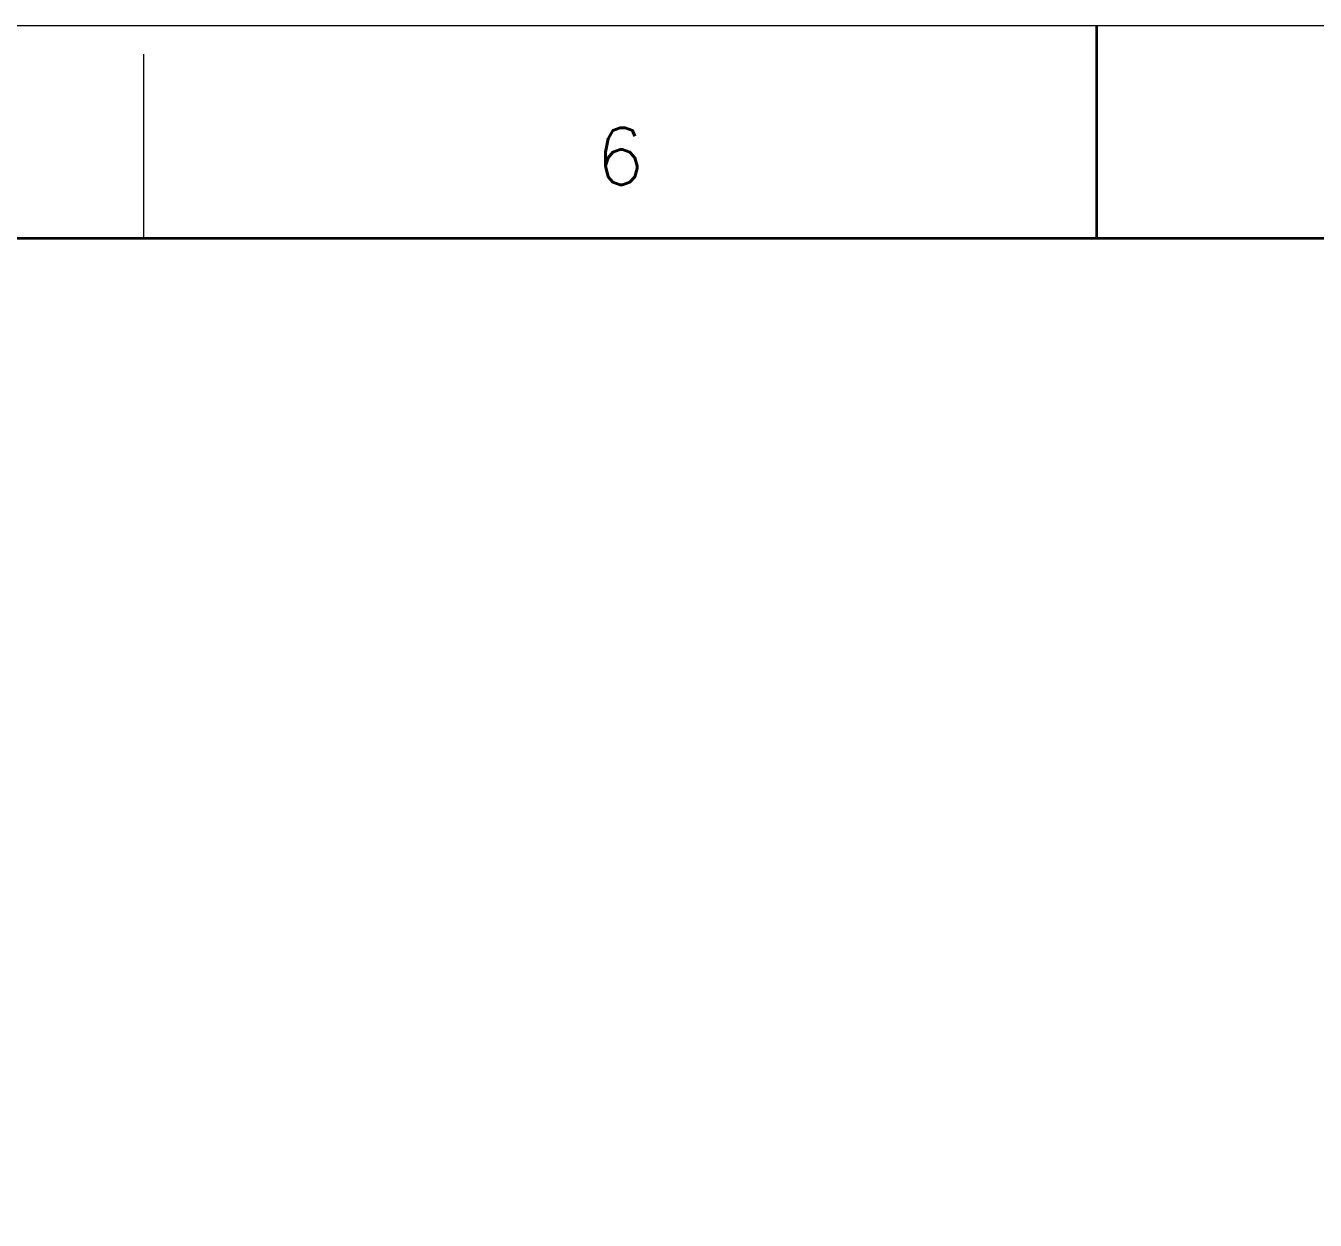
# Model space of a CAD drawing. Header units: millimetres. Extents: x 0 to 3313, y -19 to 2332.
# Drawn here: x 1407.3 to 1769.6, y 1995.8 to 2331.7 of the extents above; entities that cross this region are included whole.
import ezdxf
from ezdxf.enums import TextEntityAlignment as Align

# ---------------------------------------------------------------- set-up
doc = ezdxf.new("R2010")
doc.units = ezdxf.units.MM
doc.header["$LTSCALE"] = 1.6
doc.layers.add('90_FRAME', color=5, linetype='Continuous', lineweight=35)
doc.layers.add('91_BLANK', color=5, linetype='Continuous', lineweight=0, plot=False)
doc.styles.add('KSS_TXT', font='txt.shx', dxfattribs={"bigfont": 'extfont2.shx'})

msp = doc.modelspace()

# ---------------------------------------------------------------- linework, layer by layer
at = {"layer": '90_FRAME'}
msp.add_line((1708.17, 2331.679), (1708.17, 2271.831), dxfattribs=at)
at = {"layer": '90_FRAME', "color": 4, "lineweight": 13}
msp.add_line((1440.436, 2271.831), (1440.436, 2323.679), dxfattribs=at)
at = {"layer": '90_FRAME'}
msp.add_lwpolyline([(155.384, 51.616), (3260.956, 51.616), (3260.956, 2271.831), (155.384, 2271.831)], close=True, dxfattribs=at)
at = {"layer": '91_BLANK'}
msp.add_lwpolyline([(0, 0), (3312.803, 0), (3312.803, 2331.679), (0, 2331.679)], close=True, dxfattribs=at)

# ---------------------------------------------------------------- texts
at = {"layer": '90_FRAME', "color": 0, "lineweight": 13, "style": 'KSS_TXT'}
msp.add_text('6', height=16, dxfattribs=at).set_placement((1574.303, 2282.158), align=Align.BOTTOM_CENTER)

doc.saveas('drawing.dxf')
